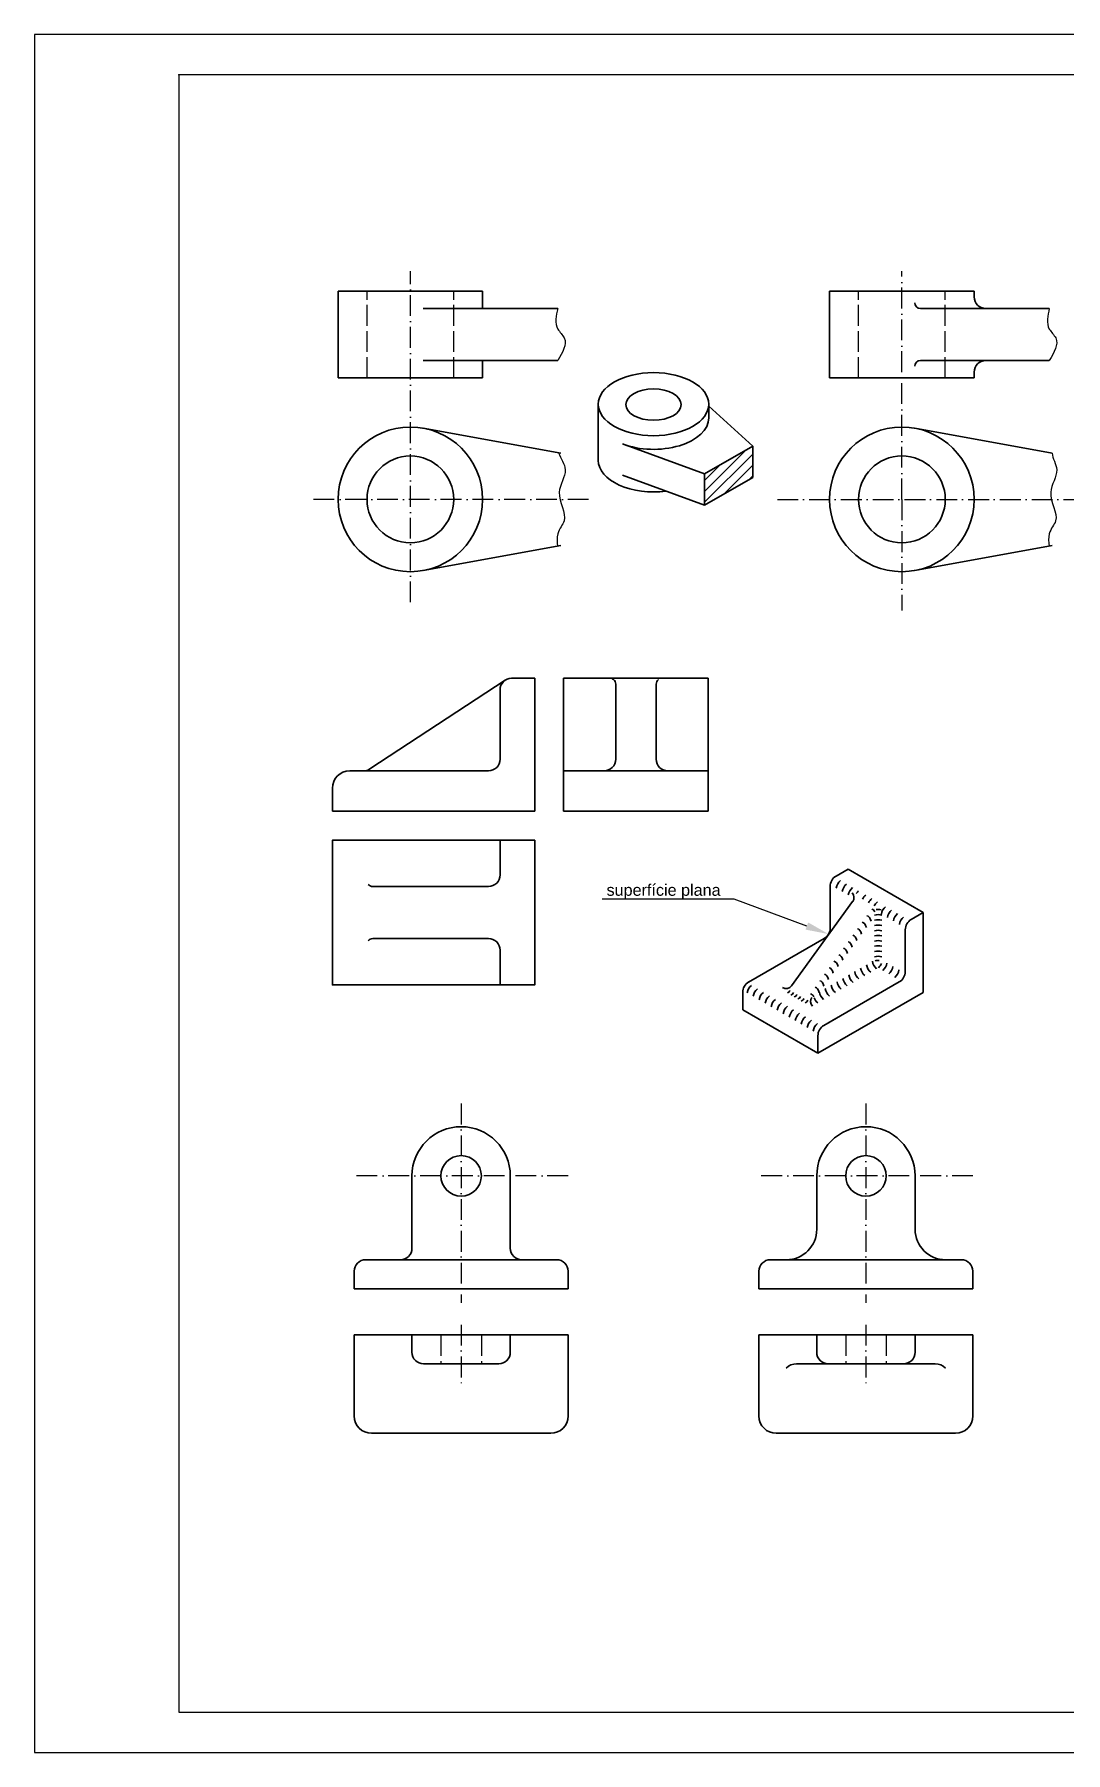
# Model space of a CAD drawing. Header units: millimetres. Extents: x -49 to 371, y 22 to 319.
# Drawn here: x -49 to 129.3, y 22.4 to 319.4 of the extents above; entities that cross this region are included whole.
import ezdxf
from ezdxf import colors
from ezdxf.entities.mleader import LeaderData, LeaderLine
from ezdxf.math import Vec2, Vec3

# ---------------------------------------------------------------- set-up
doc = ezdxf.new("R2010")
doc.units = ezdxf.units.MM
doc.header["$LTSCALE"] = 0.3
doc.linetypes.add('ACAD_ISO02W100', pattern=[15, 12, -3])
doc.linetypes.add('ACAD_ISO10W100', pattern=[18, 12, -3, 0, -3])
for name, color, linetype, lineweight in [('conc-terminal', 6, 'Continuous', 35), ('construção', 253, 'Continuous', 35), ('eixo', 5, 'ACAD_ISO10W100', 30), ('não visível', 10, 'ACAD_ISO02W100', 30), ('visivel', 7, 'Continuous', 35)]:
    doc.layers.add(name, color=color, linetype=linetype, lineweight=lineweight)
doc.layers.add('Folha-selo', color=94, linetype='Continuous')
doc.layers.add('hachuras', color=30, linetype='Continuous')

# ---------------------------------------------------------------- blocks, each defined once
blk = doc.blocks.new('perspectiva 1 folha b8')
at = {"layer": 'hachuras'}
h = blk.add_hatch(dxfattribs=at)
h.set_pattern_fill('ANSI31', color=256, scale=0.7, style=0)
h.paths.add_polyline_path([(221.82, 148.1), (221.82, 157.1), (207.97, 149.1), (207.97, 140.1)])
for p, q in [((177.32, 153.02), (177.32, 169.21)), ((209.16, 169.21), (209.16, 165.27)), ((221.82, 157.1), (209.16, 168.63)), ((184.31, 157.75), (207.97, 149.1)), ((207.97, 149.1), (221.82, 157.1)), ((221.82, 148.1), (221.82, 157.1)), ((207.97, 140.1), (184.31, 148.75)), ((207.97, 140.1), (207.97, 149.1)), ((207.97, 149.1), (207.97, 140.1)), ((207.97, 140.1), (221.82, 148.1))]:
    blk.add_line(p, q)
for centre, major_axis in [((193.24, 169.21), (-15.92, 0)), ((193.24, 169.1), (-7.96, 0))]:
    blk.add_ellipse(centre, major_axis=major_axis, ratio=0.570161)
for centre, start_param, end_param in [((193.24, 165.27), 0.975457, 3.141593), ((193.24, 153.02), 0, 1.798082)]:
    blk.add_ellipse(centre, major_axis=(-15.92, 0), ratio=0.570161, start_param=start_param, end_param=end_param)

msp = doc.modelspace()

# ---------------------------------------------------------------- linework, layer by layer
at = {"layer": 'conc-terminal'}
for centre, radius, start, end in [((115.5, 274), 2, 180, 270), ((104.22, 273), 1, 180, 270), ((104.22, 262), 1, 90, 180), ((115.5, 261), 2, 90, 180), ((9.48, 173.08), 1, 218.7591, 270), ((29.51, 174.08), 2, 270, 0), ((9.48, 162.08), 1, 90, 141.0233), ((29.51, 161.08), 2, 360, 90)]:
    msp.add_arc(centre, radius, start, end, dxfattribs=at)
at = {"layer": 'construção'}
for p in [(51.01, 207.94), (51.38, 207.58)]:
    msp.add_point(p, dxfattribs=at)
at = {"layer": 'eixo'}
for p, q in [((16, 221.22), (16, 278.42)), ((101, 239), (101, 278.42)), ((101, 239), (101, 278.42)), ((101, 239), (101, 278.42)), ((46.83, 239), (-0.75, 239)), ((79.47, 239), (133.53, 239)), ((101, 239), (101, 219.81)), ((24.78, 134.55), (24.78, 100.14)), ((94.78, 134.55), (94.78, 100.14)), ((43.28, 122.07), (6.28, 122.07)), ((113.28, 122.07), (76.28, 122.07)), ((24.78, 96.34), (24.78, 85.61)), ((94.78, 96.34), (94.78, 85.61))]:
    msp.add_line(p, q, dxfattribs=at)
at = {"layer": 'Folha-selo'}
for p, q in [((370.97, 319.38), (-49.03, 319.38)), ((-49.03, 319.38), (-49.03, 22.38)), ((363.97, 312.38), (-24.03, 312.38)), ((-24.03, 312.38), (-24.03, 29.38)), ((-24.03, 29.38), (363.97, 29.38)), ((-49.03, 22.38), (370.97, 22.38))]:
    msp.add_line(p, q, dxfattribs=at)
msp.add_point((-24.03, 312.38), dxfattribs=at)
at = {"layer": 'não visível'}
for p, q in [((8.5, 260), (8.5, 275)), ((23.5, 260), (23.5, 275)), ((93.5, 260), (93.5, 275)), ((93.5, 260), (93.5, 275)), ((93.5, 260), (93.5, 275)), ((93.5, 260), (93.5, 275)), ((108.5, 260), (108.5, 275)), ((108.5, 260), (108.5, 275)), ((108.5, 260), (108.5, 275)), ((108.5, 260), (108.5, 275)), ((21.28, 122.07), (21.28, 122.07)), ((21.28, 94.57), (21.28, 89.57)), ((28.28, 94.57), (28.28, 89.57)), ((91.28, 94.57), (91.28, 89.57)), ((98.28, 94.57), (98.28, 89.57))]:
    msp.add_line(p, q, dxfattribs=at)
at = {"layer": 'visivel'}
for p, q in [((3.5, 275), (28.5, 275)), ((3.5, 275), (3.5, 260)), ((28.5, 275), (28.5, 272)), ((88.5, 275), (113.5, 275)), ((88.5, 275), (88.5, 260)), ((113.5, 275), (113.5, 274)), ((18.22, 272), (41.5, 272)), ((120, 272), (104.22, 272)), ((113.5, 272), (113.5, 272)), ((120, 272), (126.5, 272)), ((18.22, 263), (41.5, 263)), ((28.5, 260), (28.5, 263)), ((120, 263), (104.22, 263)), ((113.5, 263), (113.5, 263)), ((120, 263), (126.5, 263)), ((3.5, 260), (28.5, 260)), ((3.5, 260), (8.5, 260)), ((88.5, 260), (113.5, 260)), ((113.5, 260), (113.5, 261)), ((42, 247), (18.22, 251.3)), ((127, 247), (103.22, 251.3)), ((42, 231), (18.22, 226.7)), ((127, 231), (103.22, 226.7)), ((37.51, 208.08), (33.51, 208.08)), ((37.51, 185.08), (37.51, 208.08)), ((67.51, 208.08), (42.51, 208.08)), ((42.51, 208.08), (42.51, 185.08)), ((67.51, 185.08), (67.51, 208.08)), ((32.41, 207.75), (9.01, 192.41)), ((31.51, 206.08), (31.51, 194.08)), ((51.51, 207.08), (51.51, 194.08)), ((58.51, 194.08), (58.51, 207.08)), ((7.91, 192.08), (5.51, 192.08)), ((6.71, 192.08), (29.51, 192.08)), ((42.51, 192.08), (67.51, 192.08)), ((2.51, 189.08), (2.51, 185.08)), ((2.51, 185.08), (37.51, 185.08)), ((42.51, 185.08), (67.51, 185.08)), ((31.51, 180.08), (31.51, 174.08)), ((89.63, 173.89), (91.69, 175.08)), ((104.7, 167.58), (91.71, 175.08)), ((29.51, 172.08), (9.48, 172.08)), ((92.49, 169.5), (81.93, 154.94)), ((88.59, 164.9), (88.59, 172.08)), ((102.62, 166.39), (104.68, 167.58)), ((104.68, 153.78), (104.68, 167.58)), ((101.58, 157.4), (101.58, 164.58)), ((29.51, 163.08), (9.48, 163.08)), ((31.51, 161.08), (31.51, 155.08)), ((74.46, 155.54), (87.55, 163.1)), ((87.51, 148.08), (100.54, 155.6)), ((73.48, 150.78), (73.48, 153.78)), ((86.48, 143.28), (104.66, 153.78)), ((86.48, 143.28), (73.48, 150.78)), ((87.51, 148.08), (89.59, 149.28)), ((86.48, 143.28), (86.48, 146.28)), ((86.48, 143.28), (86.48, 146.28)), ((16.28, 122.07), (16.28, 109.57)), ((33.28, 109.57), (33.28, 122.07)), ((86.28, 122.07), (86.28, 112.84)), ((103.28, 122.07), (103.28, 112.84)), ((8.28, 107.57), (41.28, 107.57)), ((78.28, 107.57), (111.28, 107.57)), ((6.28, 105.57), (6.28, 102.57)), ((43.28, 102.57), (43.28, 105.57)), ((76.28, 105.57), (76.28, 102.57)), ((113.28, 102.57), (113.28, 105.57)), ((6.28, 102.57), (43.28, 102.57)), ((76.28, 102.57), (113.28, 102.57)), ((43.28, 94.57), (6.28, 94.57)), ((6.28, 94.57), (6.28, 80.57)), ((16.28, 94.57), (16.28, 91.57)), ((33.28, 91.57), (33.28, 94.57)), ((43.28, 80.57), (43.28, 94.57)), ((113.28, 94.57), (76.28, 94.57)), ((76.28, 94.57), (76.28, 80.57)), ((86.28, 94.57), (86.28, 91.57)), ((103.28, 91.57), (103.28, 94.57)), ((113.28, 94.57), (113.28, 80.57)), ((31.28, 89.57), (18.28, 89.57)), ((94.78, 89.57), (82.78, 89.57)), ((101.28, 89.57), (88.28, 89.57)), ((94.78, 89.57), (106.78, 89.57)), ((9.28, 77.57), (40.28, 77.57)), ((79.28, 77.57), (110.28, 77.57))]:
    msp.add_line(p, q, dxfattribs=at)
msp.add_lwpolyline([(37.51, 180.08), (2.51, 180.08), (2.51, 155.08), (37.51, 155.08)], close=True, dxfattribs=at)
for centre, radius in [((16, 239), 12.5), ((101, 239), 12.5), ((16, 239), 7.5), ((101, 239), 7.5), ((24.78, 122.07), 3.5), ((94.78, 122.07), 3.5)]:
    msp.add_circle(centre, radius, dxfattribs=at)
for centre, radius, start, end in [((33.51, 206.08), 2, 90, 180), ((50.51, 207.08), 1, 0, 50.6265), ((59.51, 207.08), 1, 126.8813, 180), ((29.51, 194.08), 2, 270, 0), ((49.51, 194.08), 2, 270, 0), ((60.51, 194.08), 2, 180, 270), ((5.51, 189.08), 3, 90, 180), ((7.91, 194.08), 2, 270, 303.2514), ((91.52, 170.2), 1.2, 324.0574, 41.4346), ((80.96, 155.65), 1.2, 240, 324.0574), ((80.95, 154.41), 0.771, 288.6831, 337.9149), ((81.55, 154.06), 0.771, 288.6831, 337.9149), ((82.15, 153.72), 0.771, 288.6831, 337.9149), ((82.75, 153.37), 0.771, 288.6831, 337.9149), ((83.35, 153.02), 0.771, 288.6831, 337.9149), ((84.01, 152.72), 0.771, 288.6831, 337.9149), ((86.42, 152.2), 1.2, 144.0574, 221.4096), ((24.78, 122.07), 8.5, 0, 180), ((94.78, 122.07), 8.5, 0, 180), ((81.01, 112.84), 5.27, 270, 0), ((108.55, 112.84), 5.27, 180, 270), ((8.28, 105.57), 2, 90, 180), ((14.28, 109.57), 2, 270, 0), ((35.28, 109.57), 2, 180, 270), ((41.28, 105.57), 2, 0, 90), ((78.28, 105.57), 2, 90, 180), ((111.28, 105.57), 2, 0, 90), ((18.28, 91.57), 2, 180, 270), ((31.28, 91.57), 2, 270, 0), ((82.78, 87.07), 2.5, 90, 135), ((88.28, 91.57), 2, 180, 270), ((101.28, 91.57), 2, 270, 0), ((106.78, 87.07), 2.5, 45, 90), ((9.28, 80.57), 3, 180, 270), ((40.28, 80.57), 3, 270, 0), ((79.28, 80.57), 3, 180, 270), ((110.28, 80.57), 3, 270, 0)]:
    msp.add_arc(centre, radius, start, end, dxfattribs=at)
at = {"layer": 'visivel', "extrusion": (0, 0, -1)}
for centre, major_axis, ratio, start_param, end_param in [((90.54, 172.08), (0.13, 2.05), 0.948015, 4.651973, 5.730029), ((91.58, 171.48), (0.03, 2.04), 0.957312, 4.863895, 5.614198), ((92.62, 170.88), (0.03, 2.04), 0.957312, 4.864838, 5.614198), ((93.66, 170.28), (0.03, 2.04), 0.957312, 4.865782, 5.614198), ((94.7, 169.68), (0.03, 2.04), 0.957312, 5.321463, 5.614198), ((95.93, 168.98), (0.03, 2.04), 0.957312, 5.160969, 5.614198), ((97, 168.37), (0.03, 2.04), 0.957312, 5.162592, 5.614198), ((97.97, 167.81), (0.03, 2.04), 0.957312, 5.164054, 5.614198), ((94.41, 163.93), (-0.55, -3.11), 0.408521, 3.141593, 3.86956), ((95.25, 165.08), (-0.55, -3.11), 0.408521, 3.141593, 3.63975), ((96.9, 166.38), (1.45, 0), 0.584241, 4.279879, 5.144899), ((96.9, 165.48), (1.45, 0), 0.584241, 4.279879, 5.144899), ((96.9, 167.28), (1.45, 0), 0.584241, 4.467977, 5.066844), ((99.38, 166.98), (0.03, 2.04), 0.957312, 4.870965, 5.614198), ((100.42, 166.38), (0.03, 2.04), 0.957312, 4.871906, 5.614198), ((101.46, 165.78), (0.03, 2.04), 0.957312, 4.872847, 5.614198), ((102.49, 165.18), (0.03, 2.04), 0.957312, 4.873788, 5.614198), ((103.53, 164.58), (0.13, 2.05), 0.948012, 4.651934, 5.729985), ((86.64, 164.9), (0.01, 2.04), 0.957732, 1.566913, 2.651395), ((91.97, 160.56), (-0.55, -3.11), 0.408521, 3.141593, 3.86956), ((92.78, 161.68), (-0.55, -3.11), 0.408521, 3.141593, 3.86956), ((93.6, 162.8), (-0.55, -3.11), 0.408521, 3.141593, 3.86956), ((96.9, 164.58), (1.45, 0), 0.584241, 4.279879, 5.144899), ((96.9, 163.68), (1.45, 0), 0.584241, 4.279879, 5.144899), ((96.9, 162.78), (1.45, 0), 0.584241, 4.279879, 5.144899), ((90.34, 158.31), (-0.55, -3.11), 0.408521, 3.141593, 3.86956), ((91.15, 159.43), (-0.55, -3.11), 0.408521, 3.141593, 3.86956), ((96.9, 161.88), (1.45, 0), 0.584241, 4.279879, 5.144899), ((96.9, 160.98), (1.45, 0), 0.584241, 4.279879, 5.144899), ((96.9, 160.08), (1.45, 0), 0.584241, 4.279879, 5.144899), ((87.89, 154.94), (-0.55, -3.11), 0.408521, 3.141593, 3.86956), ((88.71, 156.06), (-0.55, -3.11), 0.408521, 3.141593, 3.86956), ((89.52, 157.19), (-0.55, -3.11), 0.408521, 3.141593, 3.86956), ((95.79, 158.31), (0.08, 2.03), 0.959432, 3.756699, 4.510715), ((96.81, 158.89), (0.08, 2.03), 0.959432, 3.756699, 4.510715), ((97.83, 159.49), (0.08, 2.03), 0.959432, 3.756699, 4.510715), ((96.9, 159.18), (1.45, 0), 0.584241, 4.279879, 5.144899), ((97, 158.46), (1.45, 0), 0.584241, 4.279879, 4.780657), ((95.74, 159.67), (0.01, 2.04), 0.957732, 2.030484, 2.47922), ((96.49, 159.19), (0.01, 2.04), 0.957732, 1.728829, 2.476715), ((97.53, 158.59), (0.01, 2.04), 0.957732, 1.726392, 2.474213), ((98.57, 157.99), (0.01, 2.04), 0.957732, 1.723952, 2.471714), ((75.43, 153.78), (0.03, 2.04), 0.957312, 4.699732, 5.78341), ((76.16, 153.36), (0.03, 2.04), 0.957312, 4.874288, 5.614198), ((85.45, 151.57), (-0.55, -3.11), 0.408521, 3.141593, 3.86956), ((86.27, 152.7), (-0.55, -3.11), 0.408521, 3.141593, 3.86956), ((87.08, 153.82), (-0.55, -3.11), 0.408521, 3.141593, 3.86956), ((89.67, 154.77), (0.08, 2.03), 0.959432, 3.756699, 4.510715), ((90.69, 155.36), (0.08, 2.03), 0.959432, 3.756699, 4.510715), ((91.71, 155.95), (0.08, 2.03), 0.959432, 3.756699, 4.510715), ((92.73, 156.54), (0.08, 2.03), 0.959432, 3.756699, 4.510715), ((93.75, 157.13), (0.08, 2.03), 0.959432, 3.756699, 4.510715), ((94.77, 157.72), (0.08, 2.03), 0.959432, 3.756699, 4.510715), ((99.63, 157.4), (0.01, 2.04), 0.957732, 1.566913, 2.651395), ((77.2, 152.76), (0.03, 2.04), 0.957312, 4.873348, 5.614198), ((78.24, 152.16), (0.03, 2.04), 0.957312, 4.872407, 5.614198), ((79.28, 151.56), (0.03, 2.04), 0.957312, 4.871467, 5.614198), ((80.32, 150.96), (0.03, 2.04), 0.957312, 4.870526, 5.614198), ((81.36, 150.36), (0.03, 2.04), 0.957312, 4.869584, 5.614198), ((84.64, 150.45), (-0.55, -3.11), 0.408521, 3.141593, 3.676679), ((87.63, 153.59), (0.08, 2.03), 0.959432, 3.756699, 4.291943), ((88.65, 154.18), (0.08, 2.03), 0.959432, 3.756699, 4.510715), ((82.4, 149.76), (0.03, 2.04), 0.957312, 4.868643, 5.614198), ((83.44, 149.16), (0.03, 2.04), 0.957312, 4.867701, 5.614198), ((84.48, 148.56), (0.03, 2.04), 0.957312, 4.866759, 5.614198), ((85.52, 147.96), (0.03, 2.04), 0.957312, 4.865816, 5.614198), ((86.55, 147.36), (0.03, 2.04), 0.957312, 4.864873, 5.614198), ((87.59, 146.76), (0.03, 2.04), 0.957312, 4.86393, 5.614198), ((88.43, 146.28), (0.03, 2.04), 0.957312, 4.699732, 5.78341)]:
    msp.add_ellipse(centre, major_axis=major_axis, ratio=ratio, start_param=start_param, end_param=end_param, dxfattribs=at)
at = {"layer": 'visivel', "lineweight": 25, "end_tangent": (0.936265, -0.351296)}
for points in [[(41.5, 272), (41.5, 268.44), (42.6, 266.91), (41.5, 263)], [(126.5, 272), (126.5, 268.44), (127.6, 266.91), (126.5, 263)], [(126.5, 272), (126.5, 268.44), (127.6, 266.91), (126.5, 263)]]:
    msp.add_spline(points, degree=3, dxfattribs=at)
at = {"layer": 'visivel', "lineweight": 25}
for points in [[(41.64, 247.06), (42.02, 246.07), (43.64, 243.85), (40.54, 240.02), (43.69, 235.71), (41.33, 233.69), (41.36, 231.63), (41.46, 230.9)], [(127, 247), (127.02, 246.07), (128.64, 243.85), (125.54, 240.02), (128.69, 235.71), (126.33, 233.69), (126.36, 231.63), (126.46, 230.9)]]:
    msp.add_open_spline(points, degree=3, knots=[4.073773, 4.073773, 4.073773, 4.073773, 7.212797, 11.251935, 16.265748, 18.775759, 20.302401, 20.302401, 20.302401, 20.302401], dxfattribs=at)

# ---------------------------------------------------------------- block references
at = {"layer": 'visivel', "xscale": 0.6, "yscale": 0.6, "zscale": 0.6}
msp.add_blockref('perspectiva 1 folha b8', (-57.89, 153.93), dxfattribs=at)

# ---------------------------------------------------------------- leaders
at = {"layer": 'visivel'}
ml = msp.add_multileader_mtext('Standard', dxfattribs=at)
ml.set_content('{\\fArial|b0|i0|c0|p34;superfície plana}', color=256)
ml.set_leader_properties()
ml.build(insert=Vec2(0, 0))
ml.multileader.update_dxf_attribs({"text_right_attachment_type": 6, "dogleg_length": 0.36})
ctx = ml.context
ctx.base_point, ctx.char_height, ctx.plane_origin = Vec3(48.13, 171.2), 2, Vec3(88.32, 163.86)
ctx.right_attachment, ctx.text_align_type = 6, 2
notes = []
notes.append((ctx, [(0, (1, 1, 0), (72.01, 169.92), (-1, 0), 0.36, [(0, [(88.32, 163.86)], 0, [])])]))
ctx.mtext.insert, ctx.mtext.alignment, ctx.mtext.flow_direction = Vec3(69.65, 172.48), 3, 5
for ctx, leaders in notes:
    for number, flags, end, landing, length, lines in leaders:
        leader = LeaderData()
        leader.index, (leader.has_last_leader_line, leader.has_dogleg_vector, leader.attachment_direction) = number, flags
        leader.last_leader_point, leader.dogleg_vector, leader.dogleg_length = Vec3(end), Vec3(landing), length
        for number, points, colour, breaks in lines:
            line = LeaderLine()
            line.index, line.vertices, line.color, line.breaks = number, Vec3.list(points), colors.encode_raw_color(colour), breaks
            leader.lines.append(line)
        ctx.leaders.append(leader)

doc.saveas('drawing.dxf')
